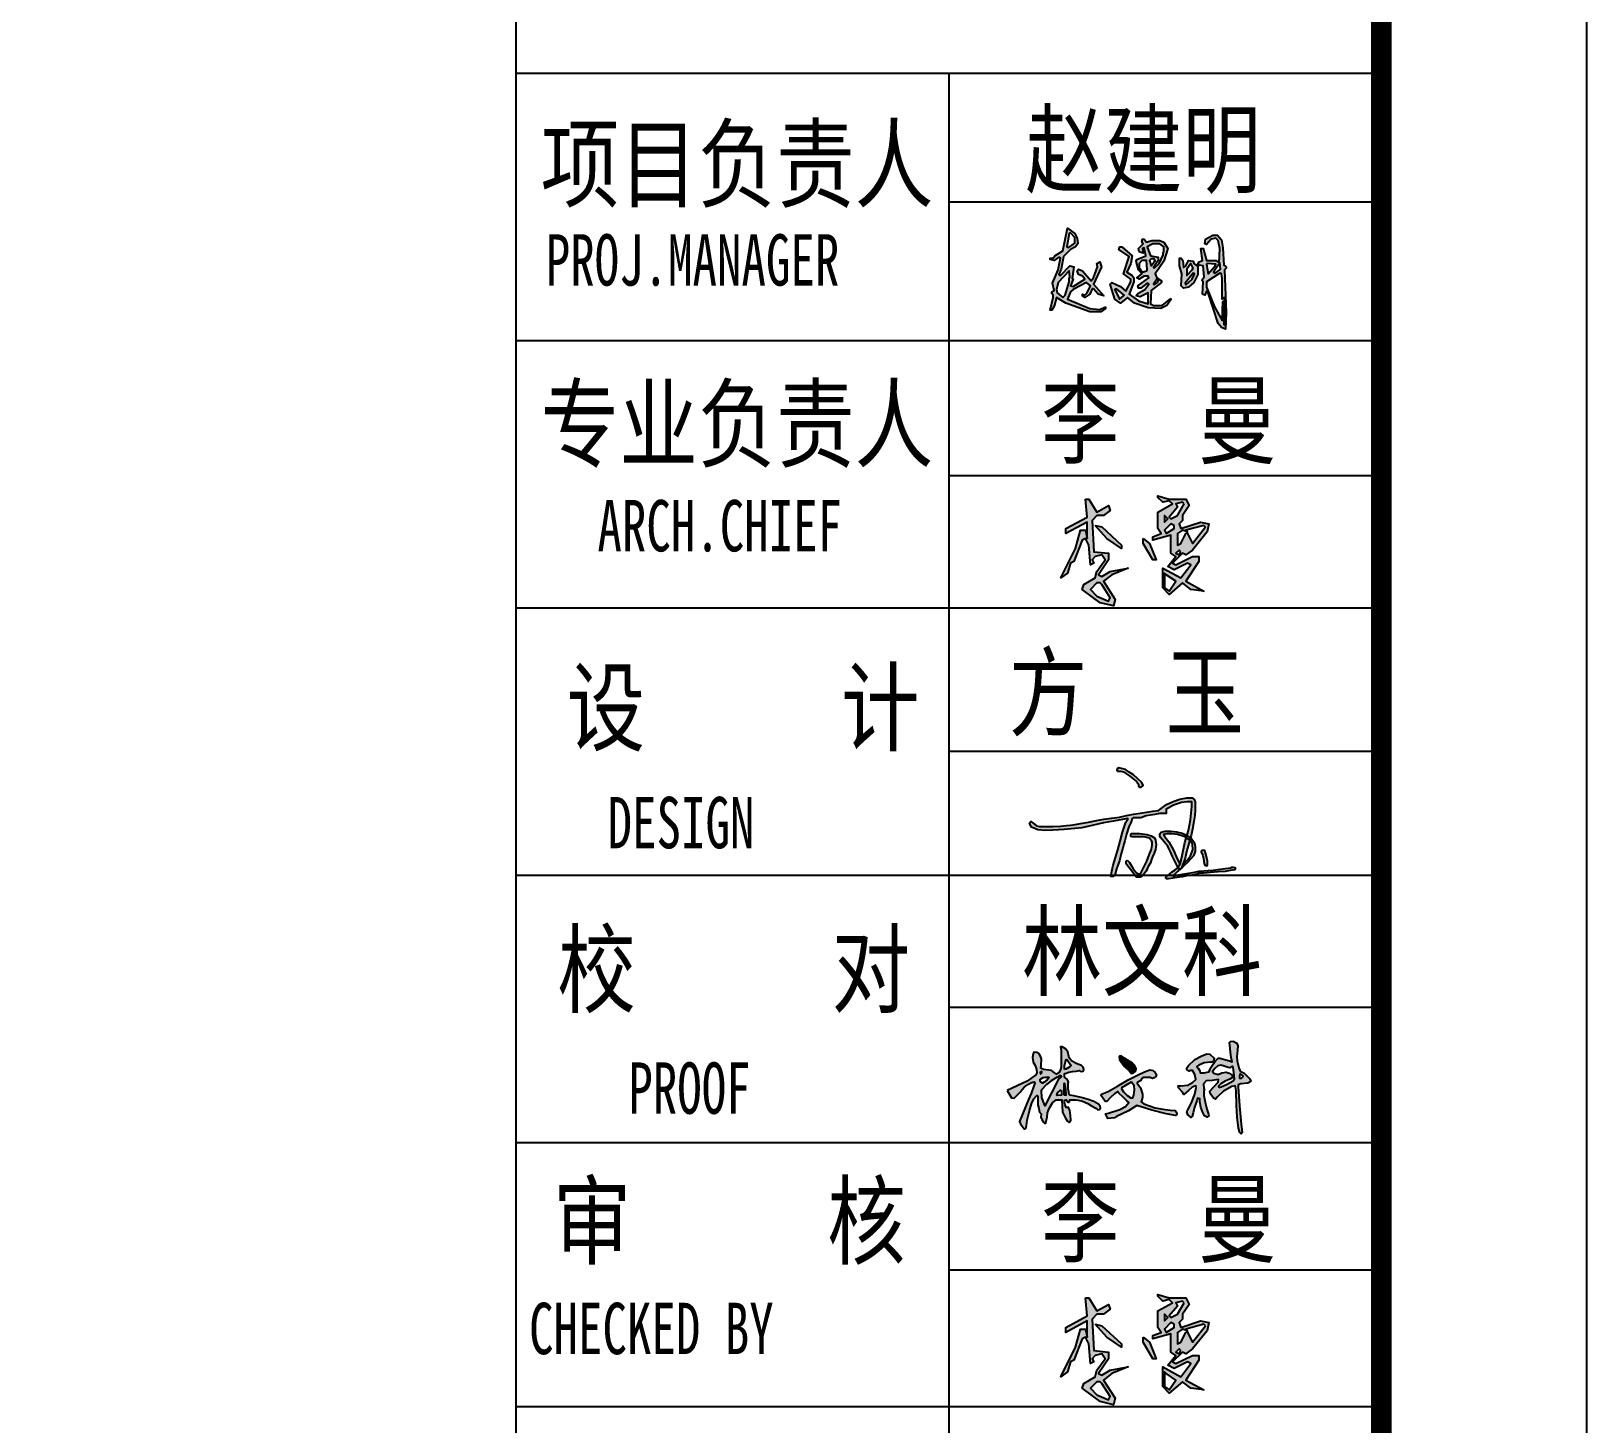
# Model space of a CAD drawing. Extents: x -191212 to 1245715665, y -234495 to 250873.
# Drawn here: x 205369 to 212938, y 169649 to 176422 of the extents above; entities that cross this region are included whole.
import ezdxf
from ezdxf.enums import TextEntityAlignment as Align

# ---------------------------------------------------------------- set-up
doc = ezdxf.new("R2010")
doc.units = 0
doc.header["$LTSCALE"] = 500
doc.linetypes.add('LENGSHUI', pattern=[22, 20, -1, 0, -1])
doc.layers.get('0').update_dxf_attribs({"linetype": 'CONTINUOUS'})
for name, color, linetype in [('00签名', 7, 'LENGSHUI'), ('PUB_TITLE', 4, 'CONTINUOUS'), ('TWT_TITLE', 7, 'CONTINUOUS')]:
    doc.layers.add(name, color=color, linetype=linetype)
doc.styles.add('-黑体', font='simhei.ttf', dxfattribs={"width": 0.8})

# ---------------------------------------------------------------- blocks, each defined once
blk = doc.blocks.new('dawdawdawd')
h = blk.add_hatch(color=256)
h.dxf.hatch_style = 1
h.paths.add_polyline_path([(458429, -165133), (459686, -167317), (460392, -167388), (460896, -166907), (461467, -166363), (462180, -165684), (462819, -164892), (463430, -164135), (464685, -163308), (465339, -162876), (465939, -162734), (466423, -162618), (466510, -162984), (466127, -164128), (465469, -166088), (464660, -167809), (461975, -174258), (462268, -174951), (462796, -175642), (463356, -176377), (463710, -176416), (463933, -176099), (464097, -175443), (464273, -173826), (464894, -171120), (465563, -169043), (466220, -167625), (467005, -166711), (467106, -166594), (467339, -166794), (467346, -167835), (467356, -169359), (467627, -170447), (467883, -171473), (468366, -171971), (468273, -173028), (468578, -173707), (469011, -174445), (469304, -174785), (469680, -174738), (469867, -174176), (470113, -172957), (470254, -171739), (470723, -170450), (471661, -168821), (472786, -167919), (474381, -167907), (474592, -171540), (475459, -173238), (475975, -174047), (476526, -174586), (476871, -174353), (477035, -173860), (477000, -172478), (476777, -170955), (476261, -170088), (475898, -170135), (475663, -170181), (475546, -169994), (475406, -169373), (475241, -168553), (475159, -168260), (475347, -167979), (475570, -167944), (475921, -168119), (476226, -168541), (476590, -168611), (476683, -168447), (476765, -167944), (476976, -167885), (478407, -167862), (479182, -167989), (480436, -168270), (482007, -168926), (483167, -169629), (484422, -170379), (485020, -170859), (485465, -170754), (485746, -170308), (485641, -169793), (485207, -169207), (484480, -168785), (483800, -168375), (482183, -167813), (480049, -167204), (477892, -166711), (476755, -166489), (476591, -166290), (476426, -165629), (476285, -164679), (476273, -163262), (476250, -162828), (476379, -162699), (476238, -162430), (475955, -161875), (475428, -161441), (475193, -161289), (475158, -160387), (475275, -160223), (475685, -160082), (476447, -159801), (477514, -159567), (478581, -159449), (479554, -159344), (479800, -159461), (480257, -159637), (480773, -159403), (480891, -158875), (480668, -158345), (480175, -157795), (478616, -157244), (477292, -156447), (476682, -155686), (476512, -155242), (476176, -153853), (475505, -152943), (474499, -152321), (474020, -152368), (474211, -153374), (474211, -158212), (474065, -159228), (473495, -160007), (472895, -160337), (472535, -160217), (471785, -159557), (471425, -159258), (469085, -159018), (468305, -158568), (468335, -157698), (468455, -155959), (468185, -155119), (467795, -154400), (467045, -153980), (466234, -153890), (465964, -154460), (465844, -155479), (466024, -156889), (466564, -157848), (467015, -159048), (467105, -159947), (466835, -160577), (464254, -162436)])
h.paths.add_polyline_path([(468239, -160306), (468484, -160079), (468560, -159702), (468333, -159570), (468088, -159759), (468144, -160249)], flags=16)
h.paths.add_polyline_path([(468069, -161853), (468484, -161608), (468975, -161344), (469730, -161249), (470542, -161249), (470693, -161400), (470127, -162061), (469202, -162759), (468749, -163061), (468258, -162703), (468031, -162344)], flags=16)
h.paths.add_polyline_path([(468352, -165118), (468503, -167175), (469126, -169062), (469560, -169704), (473413, -162042), (473601, -161589), (474017, -161344), (474281, -161174), (474111, -160834), (473658, -160891), (473073, -161212), (471279, -162287), (469919, -163382), (468446, -164929)], flags=16)
h.paths.add_polyline_path([(474187, -164930), (474357, -165365), (474338, -166557), (473014, -166594), (472976, -166311), (473297, -165649)], flags=16)
h.paths.add_polyline_path([(475038, -166481), (475738, -166500), (475587, -164873), (475417, -163701), (475284, -163134), (475019, -163190)], flags=16)
h.paths.add_polyline_path([(475217, -158960), (475217, -157903), (475428, -157088), (475640, -156393), (475731, -156091), (476003, -156151), (477121, -157843), (476788, -158235), (475610, -158870)], flags=16)
h = blk.add_hatch(color=256)
h.dxf.hatch_style = 1
h.paths.add_polyline_path([(491234, -155267), (491343, -156030), (491913, -156961), (492809, -158135), (494225, -159515), (494819, -160144), (495436, -160023), (496030, -159576), (496187, -158753), (495666, -157663), (495170, -157179), (491900, -155182), (491779, -155025), (491356, -155110)])
h = blk.add_hatch(color=256)
h.dxf.hatch_style = 1
h.paths.add_polyline_path([(518557, -156895), (518045, -156813), (516180, -157058), (514603, -157755), (514009, -158103), (514378, -158655), (514869, -159372), (514951, -160027), (516119, -159966), (517532, -159659), (517860, -159188), (517901, -158676), (518700, -157550), (519499, -156506), (520257, -155728), (520790, -155707), (521855, -155953), (523575, -156424), (524333, -156731), (524231, -156321), (524067, -155462), (523842, -154049), (523760, -152800), (523596, -151121), (523883, -150753), (524641, -150712), (525706, -151285), (526034, -152083), (525972, -153291), (525788, -155298), (525855, -156487), (526305, -158473), (526735, -159456), (527289, -159804), (527842, -160029), (528661, -160909), (529542, -161708), (529870, -162486), (528989, -163018), (526920, -163243), (526182, -163489), (526162, -164042), (526510, -169666), (527034, -175058), (527348, -177518), (526981, -177884), (526667, -177518), (526248, -176209), (525829, -173016), (525620, -169457), (525515, -165217), (525305, -164065), (525148, -163804), (524310, -163961), (521796, -165374), (520068, -167049), (519440, -167730), (518916, -167415), (517921, -166055), (517868, -165322), (519021, -164118), (520225, -162757), (520330, -161972), (518549, -162233), (516768, -162286), (515983, -163228), (516035, -164537), (516245, -165060), (516088, -165374), (516088, -166630), (516454, -168567), (516926, -170661), (517449, -172127), (517502, -172598), (517083, -173016), (516297, -172598), (515669, -171394), (515197, -170033), (514935, -168462), (514935, -167625), (514254, -167363), (514045, -168201), (513364, -170033), (512893, -171708), (512683, -172807), (512317, -173121), (511374, -172336), (511112, -171394), (511426, -170661), (512369, -168986), (513416, -166264), (513783, -164327), (513731, -163751), (512683, -164222), (511583, -165165), (510222, -166316), (509855, -165688), (508650, -164379), (508493, -163804), (509279, -163804), (511374, -163594), (512788, -162809), (513678, -161919), (513469, -160454), (512788, -159302), (512159, -159302), (511793, -159511), (511164, -159145), (510955, -158726), (511583, -157836), (513416, -156109), (515302, -155114), (516926, -154434), (517868, -154486), (519125, -155690), (518913, -156700)])
h.paths.add_polyline_path([(520509, -164268), (521130, -164102), (522726, -163398), (524715, -162300), (525047, -161783), (524881, -159877), (524632, -158407), (524384, -157993), (524094, -158200), (523762, -158531), (523223, -158448), (522001, -158076), (521068, -157765), (520156, -157972), (519286, -158738), (518644, -159587), (519017, -160084), (520260, -160499), (521379, -160022), (522622, -159774), (523534, -160105), (524363, -160685), (524508, -161348), (523658, -161824), (522311, -162466), (521027, -163191), (520405, -163874)], flags=16)
h.paths.add_polyline_path([(526489, -160869), (526567, -161283), (526567, -161567), (527020, -161671), (527563, -161076), (527278, -160649), (526735, -160313), (526580, -160507)], flags=16)
h = blk.add_hatch(color=256)
h.dxf.hatch_style = 1
h.paths.add_polyline_path([(487214, -168508), (485859, -166574), (486101, -166236), (487988, -165462), (490745, -163866), (493890, -162077), (496841, -160530), (498679, -159660), (500227, -159128), (501098, -159321), (501775, -159902), (502162, -160433), (501969, -161062), (501485, -161497), (501001, -161642), (500324, -161400), (499211, -161304), (498389, -161400), (497905, -161642), (497518, -162367), (496744, -162754), (496502, -162996), (497518, -164398), (498050, -166236), (498050, -167251), (497712, -168460), (498437, -169040), (500082, -169620), (501824, -170200), (504001, -170635), (506178, -170926), (507629, -171022), (508065, -171554), (508161, -172231), (507774, -172521), (505017, -171989), (500808, -170926), (496454, -169572), (493938, -171119), (490455, -172811), (489874, -173150), (487891, -173343), (487214, -172038), (488133, -171844), (491422, -170732), (493067, -169814), (494083, -168653), (493454, -168218), (492438, -167154), (491181, -165945), (490745, -165414), (489923, -166090), (488616, -167348), (487746, -168266)])
h.paths.add_polyline_path([(491807, -164500), (492548, -165551), (493541, -166675), (494677, -167320), (495203, -167272), (495538, -166555), (495765, -164990), (495645, -163830), (494976, -162850), (494712, -162755), (491950, -164344)], flags=16)
for points in [[(458429, -165133), (459686, -167317), (460392, -167388), (460896, -166907), (461467, -166363), (462180, -165684), (462819, -164892), (463430, -164135), (464685, -163308), (465339, -162876), (465939, -162734), (466423, -162618), (466510, -162984), (466127, -164128), (465469, -166088), (464660, -167809), (461975, -174258), (462268, -174951), (462796, -175642), (463356, -176377), (463710, -176416), (463933, -176099), (464097, -175443), (464273, -173826), (464894, -171120), (465563, -169043), (466220, -167625), (467005, -166711), (467106, -166594), (467106, -166594), (467106, -166594), (467339, -166794), (467346, -167835), (467356, -169359), (467627, -170447), (467883, -171473), (468366, -171971), (468273, -173028), (468578, -173707), (469011, -174445), (469304, -174785), (469680, -174738), (469867, -174176), (470113, -172957), (470254, -171739), (470723, -170450), (471661, -168821), (472786, -167919), (474381, -167907), (474592, -171540), (475459, -173238), (475975, -174047), (476526, -174586), (476871, -174353), (477035, -173860), (477000, -172478), (476777, -170955), (476261, -170088), (475898, -170135), (475663, -170181), (475546, -169994), (475406, -169373), (475241, -168553), (475159, -168260), (475347, -167979), (475570, -167944), (475921, -168119), (476226, -168541), (476590, -168611), (476683, -168447), (476765, -167944), (476976, -167885), (478407, -167862), (479182, -167989), (480436, -168270), (482007, -168926), (483167, -169629), (484422, -170379), (485020, -170859), (485465, -170754), (485746, -170308), (485641, -169793), (485207, -169207), (484480, -168785), (483800, -168375), (482183, -167813), (480049, -167204), (477892, -166711), (476755, -166489), (476591, -166290), (476426, -165629), (476285, -164679), (476273, -163262), (476250, -162828), (476379, -162699), (476238, -162430), (475955, -161875), (475428, -161441), (475193, -161289), (475158, -160387), (475275, -160223), (475685, -160082), (476447, -159801), (477514, -159567), (478581, -159449), (479554, -159344), (479800, -159461), (480257, -159637), (480773, -159403), (480891, -158875), (480668, -158345), (480175, -157795), (478616, -157244), (477292, -156447), (476682, -155686), (476512, -155242), (476176, -153853), (475505, -152943), (474499, -152321), (474020, -152368), (474211, -153374), (474211, -158212), (474065, -159228), (473495, -160007), (472895, -160337), (472535, -160217), (471785, -159557), (471425, -159258), (469085, -159018), (468305, -158568), (468335, -157698), (468455, -155959), (468185, -155119), (467795, -154400), (467045, -153980), (466234, -153890), (465964, -154460), (465844, -155479), (466024, -156889), (466564, -157848), (467015, -159048), (467105, -159947), (466835, -160577), (464254, -162436), (458429, -165133)], [(491234, -155267), (491343, -156030), (491913, -156961), (492809, -158135), (494225, -159515), (494819, -160144), (495436, -160023), (496030, -159576), (496187, -158753), (495666, -157663), (495170, -157179), (491900, -155182), (491779, -155025), (491356, -155110), (491234, -155267)], [(518557, -156895), (518045, -156813), (516180, -157058), (514603, -157755), (514009, -158103), (514378, -158655), (514869, -159372), (514951, -160027), (516119, -159966), (517532, -159659), (517860, -159188), (517901, -158676), (518700, -157550), (519499, -156506), (520257, -155728), (520790, -155707), (521855, -155953), (523575, -156424), (524333, -156731), (524231, -156321), (524067, -155462), (523842, -154049), (523760, -152800), (523596, -151121), (523883, -150753), (524641, -150712), (525706, -151285), (526034, -152083), (525972, -153291), (525788, -155298), (525855, -156487), (526305, -158473), (526735, -159456), (527289, -159804), (527842, -160029), (528661, -160909), (529542, -161708), (529870, -162486), (528989, -163018), (526920, -163243), (526182, -163489), (526162, -164042), (526510, -169666), (527034, -175058), (527348, -177518), (526981, -177884), (526667, -177518), (526248, -176209), (525829, -173016), (525620, -169457), (525515, -165217), (525305, -164065), (525148, -163804), (524310, -163961), (521796, -165374), (520068, -167049), (519440, -167730), (518916, -167415), (517921, -166055), (517868, -165322), (519021, -164118), (520225, -162757), (520330, -161972), (518549, -162233), (516768, -162286), (515983, -163228), (516035, -164537), (516245, -165060), (516088, -165374), (516088, -166630), (516454, -168567), (516926, -170661), (517449, -172127), (517502, -172598), (517083, -173016), (516297, -172598), (515669, -171394), (515197, -170033), (514935, -168462), (514935, -167625), (514254, -167363), (514045, -168201), (513364, -170033), (512893, -171708), (512683, -172807), (512317, -173121), (511374, -172336), (511112, -171394), (511426, -170661), (512369, -168986), (513416, -166264), (513783, -164327), (513731, -163751), (512683, -164222), (511583, -165165), (510222, -166316), (509855, -165688), (508650, -164379), (508493, -163804), (509279, -163804), (511374, -163594), (512788, -162809), (513678, -161919), (513469, -160454), (512788, -159302), (512159, -159302), (511793, -159511), (511164, -159145), (510955, -158726), (511583, -157836), (513416, -156109), (515302, -155114), (516926, -154434), (517868, -154486), (519125, -155690), (518913, -156700), (518557, -156895)], [(468239, -160306), (468484, -160079), (468560, -159702), (468333, -159570), (468088, -159759), (468144, -160249), (468239, -160306)], [(475217, -158960), (475217, -157903), (475428, -157088), (475640, -156393), (475731, -156091), (476003, -156151), (477121, -157843), (476788, -158235), (475610, -158870), (475217, -158960)], [(487214, -168508), (485859, -166574), (486101, -166236), (487988, -165462), (490745, -163866), (493890, -162077), (496841, -160530), (498679, -159660), (500227, -159128), (501098, -159321), (501775, -159902), (502162, -160433), (501969, -161062), (501485, -161497), (501001, -161642), (500324, -161400), (499211, -161304), (498389, -161400), (497905, -161642), (497518, -162367), (496744, -162754), (496502, -162996), (497518, -164398), (498050, -166236), (498050, -167251), (497712, -168460), (498437, -169040), (500082, -169620), (501824, -170200), (504001, -170635), (506178, -170926), (507629, -171022), (508065, -171554), (508161, -172231), (507774, -172521), (505017, -171989), (500808, -170926), (496454, -169572), (493938, -171119), (490455, -172811), (489874, -173150), (487891, -173343), (487214, -172038), (488133, -171844), (491422, -170732), (493067, -169814), (494083, -168653), (493454, -168218), (492438, -167154), (491181, -165945), (490745, -165414), (489923, -166090), (488616, -167348), (487746, -168266), (487214, -168508)], [(520509, -164268), (521130, -164102), (522726, -163398), (524715, -162300), (525047, -161783), (524881, -159877), (524632, -158407), (524384, -157993), (524094, -158200), (523762, -158531), (523223, -158448), (522001, -158076), (521068, -157765), (520156, -157972), (519286, -158738), (518644, -159587), (519017, -160084), (520260, -160499), (521379, -160022), (522622, -159774), (523534, -160105), (524363, -160685), (524508, -161348), (523658, -161824), (522311, -162466), (521027, -163191), (520405, -163874), (520509, -164268)], [(468069, -161853), (468484, -161608), (468975, -161344), (469730, -161249), (470542, -161249), (470693, -161400), (470127, -162061), (469202, -162759), (468749, -163061), (468258, -162703), (468031, -162344), (468069, -161853)], [(468352, -165118), (468503, -167175), (469126, -169062), (469560, -169704), (473413, -162042), (473601, -161589), (474017, -161344), (474281, -161174), (474111, -160834), (473658, -160891), (473073, -161212), (471279, -162287), (469919, -163382), (468446, -164929), (468352, -165118)], [(475038, -166481), (475738, -166500), (475587, -164873), (475417, -163701), (475284, -163134), (475019, -163190), (475038, -166481)], [(491807, -164500), (492548, -165551), (493541, -166675), (494677, -167320), (495203, -167272), (495538, -166555), (495765, -164990), (495645, -163830), (494976, -162850), (494712, -162755), (491950, -164344), (491807, -164500)], [(526489, -160869), (526567, -161283), (526567, -161567), (527020, -161671), (527563, -161076), (527278, -160649), (526735, -160313), (526580, -160507), (526489, -160869)], [(474187, -164930), (474357, -165365), (474338, -166557), (473014, -166594), (472976, -166311), (473297, -165649), (474187, -164930)]]:
    blk.add_lwpolyline(points)
blk = doc.blocks.new('vdab')
at = {"linetype": 'Continuous'}
h = blk.add_hatch(color=0, dxfattribs=at)
h.dxf.hatch_style = 1
h.paths.add_polyline_path([(578872, -447871), (578856, -447855), (578824, -447855), (578760, -447919), (578824, -447983), (578936, -448031), (578952, -447999)], flags=16)
h.paths.add_polyline_path([(579496, -447775), (579480, -447759), (579480, -447903), (579528, -447935), (579592, -447839)], flags=16)
h.paths.add_polyline_path([(579640, -447551), (579624, -447535), (579592, -447567), (579624, -447583)], flags=16)
h.paths.add_polyline_path([(579272, -447423), (579336, -447471), (579400, -447631), (579368, -447631), (579272, -447471)])
h.paths.add_polyline_path([(579688, -447375), (579704, -447359), (579656, -447343), (579608, -447375), (579608, -447487), (579640, -447471)], flags=16)
h.paths.add_polyline_path([(579880, -447311), (579864, -447295), (579688, -447343), (579752, -447471)], flags=16)
h.paths.add_polyline_path([(579576, -447295), (579544, -447279), (579480, -447343), (579496, -447375), (579576, -447327)], flags=16)
h.paths.add_polyline_path([(578808, -447295), (578872, -447311), (579064, -447487), (579064, -447519), (578920, -447423)], flags=17)
h.paths.add_polyline_path([(579496, -447215), (579480, -447199), (579480, -447263), (579512, -447231)], flags=16)
h.paths.add_polyline_path([(579672, -447087), (579656, -447071), (579592, -447087), (579608, -447119), (579528, -447215), (579544, -447231), (579608, -447199)], flags=16)
h.paths.add_polyline_path([(578712, -447039), (578744, -447039), (578824, -447167), (578936, -447103), (578952, -447151), (578888, -447199), (578824, -447199), (578776, -447247), (578792, -447551), (578936, -447567), (578936, -447631), (578840, -447775), (578872, -447791), (578952, -447743), (579128, -447711), (578968, -447775), (578888, -447839), (579000, -448015), (578984, -448079), (578856, -448047), (578680, -447919), (578696, -447871), (578808, -447807), (578824, -447743), (578904, -447631), (578872, -447583), (578808, -447599), (578776, -447631), (578792, -447663), (578760, -447679), (578744, -447487), (578712, -447423), (578680, -447439), (578600, -447647), (578568, -447663), (578536, -447759), (578472, -447807), (578616, -447519), (578664, -447343), (578712, -447343), (578728, -447423), (578728, -447263), (578520, -447375), (578520, -447327), (578728, -447215)])
h.paths.add_polyline_path([(579416, -447023), (579416, -447007), (579528, -447039), (579688, -447039), (579720, -447103), (579656, -447199), (579656, -447247), (579624, -447279), (579640, -447327), (579832, -447263), (579912, -447279), (579896, -447359), (579752, -447535), (579688, -447583), (579656, -447567), (579560, -447663), (579592, -447679), (579752, -447599), (579816, -447599), (579816, -447647), (579688, -447839), (579864, -447935), (579736, -447919), (579656, -447855), (579528, -447967), (579464, -447903), (579464, -447711), (579640, -447807), (579736, -447679), (579704, -447663), (579576, -447727), (579512, -447695), (579592, -447599), (579544, -447567), (579544, -447391), (579368, -447439), (579368, -447407), (579448, -447375), (579416, -447327), (579416, -447167), (579560, -447087), (579528, -447055), (579464, -447071)])
h = blk.add_hatch(color=256)
h.paths.add_polyline_path([(579262, -449797), (579218, -449756), (579180, -449721), (579138, -449694), (579102, -449670), (579038, -449655), (579021, -449664), (579017, -449680), (579023, -449687), (579054, -449686), (579081, -449693), (579106, -449709), (579144, -449733), (579175, -449759), (579209, -449787), (579228, -449811), (579228, -449828), (579237, -449842), (579255, -449842), (579272, -449825)])
h.paths.add_polyline_path([(579386, -450108), (579437, -450097), (579466, -450097), (579480, -450097), (579497, -450097), (579497, -450072), (579497, -450057), (579516, -450046), (579570, -450015), (579646, -449991), (579702, -449983), (579746, -449983), (579746, -450029), (579733, -450158), (579716, -450262), (579700, -450313), (579732, -450336), (579739, -450311), (579752, -450249), (579768, -450175), (579775, -450117), (579781, -450066), (579781, -450015), (579781, -449985), (579770, -449962), (579749, -449945), (579697, -449945), (579630, -449958), (579567, -449980), (579501, -450009), (579422, -450068), (579367, -450076), (579267, -450091), (579179, -450104), (579110, -450118), (579042, -450132), (578966, -450142), (578891, -450152), (578821, -450166), (578740, -450181), (578664, -450195), (578613, -450205), (578568, -450210), (578527, -450215), (578470, -450221), (578393, -450225), (578341, -450225), (578295, -450225), (578265, -450225), (578236, -450217), (578199, -450187), (578182, -450176), (578168, -450191), (578177, -450214), (578187, -450230), (578248, -450256), (578318, -450264), (578394, -450260), (578504, -450254), (578677, -450236), (578777, -450214), (578886, -450189), (578984, -450173), (579107, -450148), (579123, -450146), (579123, -450152), (579104, -450181), (579073, -450278), (579049, -450367), (579027, -450450), (579003, -450526), (578981, -450599), (578967, -450658), (578960, -450709), (578984, -450709), (578999, -450697), (579014, -450635), (579042, -450558), (579061, -450486), (579075, -450435), (579086, -450397), (579095, -450362), (579111, -450297), (579135, -450227), (579158, -450178), (579167, -450147), (579177, -450139), (579204, -450139), (579250, -450139), (579304, -450120)])
for points in [[(579393, -450447), (579399, -450400), (579393, -450357), (579385, -450335), (579350, -450315), (579308, -450302), (579239, -450293), (579180, -450293), (579161, -450293), (579155, -450305), (579155, -450321), (579166, -450326), (579201, -450326), (579251, -450326), (579283, -450326), (579309, -450332), (579334, -450338), (579346, -450350), (579356, -450360), (579362, -450376), (579362, -450404), (579353, -450445), (579331, -450501), (579308, -450562), (579274, -450631), (579248, -450685), (579223, -450685), (579208, -450675), (579177, -450636), (579160, -450608), (579139, -450574), (579117, -450550), (579109, -450561), (579109, -450573), (579109, -450588), (579124, -450611), (579149, -450643), (579182, -450685), (579196, -450704), (579210, -450716), (579243, -450716), (579270, -450701), (579302, -450659), (579322, -450613), (579344, -450577), (579356, -450545), (579365, -450519), (579380, -450482)], [(579522, -450373), (579485, -450325), (579471, -450303), (579485, -450297), (579508, -450294), (579557, -450296), (579609, -450303), (579681, -450323), (579694, -450332), (579700, -450313), (579689, -450304), (579652, -450288), (579598, -450275), (579544, -450268), (579489, -450268), (579450, -450280), (579435, -450295), (579435, -450317), (579447, -450334), (579473, -450371), (579494, -450391), (579510, -450410), (579521, -450432), (579541, -450470), (579559, -450515), (579587, -450574), (579610, -450621), (579611, -450622), (579632, -450595), (579625, -450576), (579595, -450517), (579568, -450453)], [(579781, -450466), (579781, -450426), (579773, -450383), (579746, -450347), (579732, -450336), (579726, -450355), (579729, -450357), (579753, -450396), (579757, -450451), (579735, -450508), (579705, -450547), (579661, -450595), (579648, -450626), (579655, -450620), (579671, -450603), (579706, -450575), (579737, -450540), (579763, -450510)]]:
    blk.add_hatch(color=256).paths.add_polyline_path(points)
h = blk.add_hatch(color=256)
h.paths.add_polyline_path([(579732, -450336), (579700, -450313), (579679, -450378), (579653, -450506), (579635, -450590), (579611, -450622), (579623, -450639), (579633, -450639), (579648, -450626), (579661, -450595), (579682, -450532), (579697, -450457), (579717, -450388)])
h.paths.add_polyline_path([(579582, -450689), (579611, -450659), (579633, -450639), (579623, -450639), (579611, -450622), (579602, -450634), (579580, -450649), (579557, -450665), (579534, -450685), (579512, -450700), (579499, -450709), (579495, -450717), (579495, -450726), (579501, -450734), (579520, -450734), (579562, -450727), (579604, -450720), (579653, -450712), (579698, -450705), (579732, -450699), (579768, -450695), (579797, -450686), (579822, -450679), (579845, -450678), (579864, -450678), (579928, -450672), (580004, -450666), (580070, -450661), (580121, -450653), (580165, -450645), (580172, -450637), (580167, -450622), (580150, -450618), (580133, -450618), (580130, -450627), (580070, -450634), (579956, -450648), (579905, -450653), (579820, -450659), (579756, -450671), (579696, -450682), (579656, -450689), (579585, -450702), (579564, -450706), (579561, -450702)])
h.paths.add_polyline_path([(579890, -450517), (579876, -450471), (579872, -450458), (579859, -450458), (579843, -450458), (579839, -450463), (579839, -450471), (579855, -450507), (579860, -450535), (579867, -450583), (579874, -450601), (579893, -450606), (579899, -450596), (579899, -450562)])
h = blk.add_hatch(color=0, dxfattribs=at)
h.dxf.hatch_style = 1
h.paths.add_polyline_path([(578872, -455640), (578856, -455624), (578824, -455624), (578760, -455688), (578824, -455752), (578936, -455800), (578952, -455768)], flags=16)
h.paths.add_polyline_path([(579496, -455544), (579480, -455528), (579480, -455672), (579528, -455704), (579592, -455608)], flags=16)
h.paths.add_polyline_path([(579640, -455320), (579624, -455304), (579592, -455336), (579624, -455352)], flags=16)
h.paths.add_polyline_path([(579272, -455192), (579336, -455240), (579400, -455400), (579368, -455400), (579272, -455240)])
h.paths.add_polyline_path([(579688, -455144), (579704, -455128), (579656, -455112), (579608, -455144), (579608, -455256), (579640, -455240)], flags=16)
h.paths.add_polyline_path([(579880, -455080), (579864, -455064), (579688, -455112), (579752, -455240)], flags=16)
h.paths.add_polyline_path([(579576, -455064), (579544, -455048), (579480, -455112), (579496, -455144), (579576, -455096)], flags=16)
h.paths.add_polyline_path([(578808, -455064), (578872, -455080), (579064, -455256), (579064, -455288), (578920, -455192)], flags=17)
h.paths.add_polyline_path([(579496, -454984), (579480, -454968), (579480, -455032), (579512, -455000)], flags=16)
h.paths.add_polyline_path([(579672, -454856), (579656, -454840), (579592, -454856), (579608, -454888), (579528, -454984), (579544, -455000), (579608, -454968)], flags=16)
h.paths.add_polyline_path([(578712, -454808), (578744, -454808), (578824, -454936), (578936, -454872), (578952, -454920), (578888, -454968), (578824, -454968), (578776, -455016), (578792, -455320), (578936, -455336), (578936, -455400), (578840, -455544), (578872, -455560), (578952, -455512), (579128, -455480), (578968, -455544), (578888, -455608), (579000, -455784), (578984, -455848), (578856, -455816), (578680, -455688), (578696, -455640), (578808, -455576), (578824, -455512), (578904, -455400), (578872, -455352), (578808, -455368), (578776, -455400), (578792, -455432), (578760, -455448), (578744, -455256), (578712, -455192), (578680, -455208), (578600, -455416), (578568, -455432), (578536, -455528), (578472, -455576), (578616, -455288), (578664, -455112), (578712, -455112), (578728, -455192), (578728, -455032), (578520, -455144), (578520, -455096), (578728, -454984)])
h.paths.add_polyline_path([(579416, -454792), (579416, -454776), (579528, -454808), (579688, -454808), (579720, -454872), (579656, -454968), (579656, -455016), (579624, -455048), (579640, -455096), (579832, -455032), (579912, -455048), (579896, -455128), (579752, -455304), (579688, -455352), (579656, -455336), (579560, -455432), (579592, -455448), (579752, -455368), (579816, -455368), (579816, -455416), (579688, -455608), (579864, -455704), (579736, -455688), (579656, -455624), (579528, -455736), (579464, -455672), (579464, -455480), (579640, -455576), (579736, -455448), (579704, -455432), (579576, -455496), (579512, -455464), (579592, -455368), (579544, -455336), (579544, -455160), (579368, -455208), (579368, -455176), (579448, -455144), (579416, -455096), (579416, -454936), (579560, -454856), (579528, -454824), (579464, -454840)])
at = {"layer": '00签名', "linetype": 'Continuous'}
h = blk.add_hatch(color=256, dxfattribs=at)
h.paths.add_polyline_path([(578568, -444611), (578614, -444587), (578637, -444557), (578630, -444503), (578607, -444457), (578537, -444403), (578491, -444626), (578415, -444672), (578399, -444695), (578369, -444695), (578369, -444710), (578407, -444718), (578453, -444687), (578468, -444695), (578445, -444810), (578392, -444941), (578407, -445010), (578384, -445025), (578384, -445041), (578399, -445056), (578399, -445079), (578369, -445202), (578384, -445202), (578407, -445163), (578430, -445079), (578522, -445133), (578753, -445217), (578860, -445217), (578906, -445187), (578906, -445171), (578852, -445194), (578753, -445187), (578537, -445094), (578568, -445025), (578591, -445002), (578722, -444933), (578760, -444964), (578729, -445033), (578706, -445056), (578683, -445048), (578683, -445064), (578706, -445079), (578753, -445048), (578776, -444995), (578791, -444995), (578837, -445048), (578891, -445064), (578791, -444948), (578868, -444779), (578852, -444733), (578822, -444749), (578829, -444779), (578791, -444887), (578768, -444918), (578683, -444818), (578645, -444803), (578630, -444818), (578645, -444856), (578683, -444872), (578706, -444902), (578591, -444971), (578568, -444964), (578591, -444902), (578584, -444895), (578599, -444779), (578561, -444772), (578468, -444864), (578453, -444856), (578476, -444803), (578499, -444680)])
h.paths.add_polyline_path([(578530, -444587), (578553, -444457), (578568, -444449), (578607, -444495), (578607, -444549), (578599, -444557), (578545, -444595)], flags=16)
h.paths.add_polyline_path([(578553, -444818), (578561, -444879), (578553, -444887), (578553, -444925), (578514, -445056), (578491, -445079), (578438, -445033), (578430, -445002), (578445, -444933)], flags=16)
h = blk.add_hatch(color=256, dxfattribs=at)
h.paths.add_polyline_path([(579474, -444541), (579436, -444526), (579359, -444526), (579305, -444541), (579282, -444511), (579267, -444511), (579259, -444534), (579275, -444557), (579229, -444603), (579236, -444634), (579275, -444649), (579267, -444603), (579282, -444595), (579298, -444672), (579213, -444710), (579206, -444726), (579229, -444810), (579259, -444849), (579213, -444887), (579236, -444902), (579282, -444872), (579321, -444872), (579329, -444887), (579221, -444964), (579229, -444987), (579252, -444987), (579313, -444941), (579329, -444948), (579290, -445002), (579221, -445041), (579206, -445064), (579244, -445071), (579321, -445033), (579321, -445140), (579229, -445110), (579137, -445048), (579183, -444925), (579183, -444887), (579167, -444864), (579113, -444833), (579152, -444749), (579167, -444672), (579067, -444587), (579044, -444587), (579037, -444611), (579137, -444680), (579083, -444849), (579152, -444902), (579152, -444925), (579106, -445018), (579052, -444971), (578968, -444933), (578952, -444948), (578998, -445094), (579052, -445133), (579121, -445079), (579190, -445133), (579321, -445179), (579444, -445187), (579505, -445156), (579544, -445102), (579544, -445087), (579459, -445156), (579375, -445156), (579344, -445140), (579352, -445010), (579451, -444933), (579451, -444918), (579405, -444887), (579390, -444849), (579474, -444726), (579513, -444603)])
h.paths.add_polyline_path([(579313, -444587), (579367, -444557), (579436, -444557), (579474, -444587), (579474, -444634), (579467, -444641), (579467, -444664), (579428, -444749), (579382, -444795), (579375, -444787), (579421, -444718), (579421, -444687), (579344, -444672)], flags=16)
h.paths.add_polyline_path([(579305, -444718), (579313, -444810), (579305, -444818), (579267, -444833), (579236, -444787), (579236, -444749), (579259, -444718)], flags=16)
h.paths.add_polyline_path([(579352, -444703), (579382, -444703), (579390, -444726), (579382, -444733), (579352, -444772), (579336, -444718)], flags=16)
h.paths.add_polyline_path([(579405, -444902), (579421, -444918), (579413, -444933), (579382, -444956), (579375, -444948)], flags=16)
h.paths.add_polyline_path([(579014, -444995), (579090, -445056), (579083, -445064), (579044, -445094), (578998, -445002)], flags=16)
h.paths.add_polyline_path([(579858, -444603), (579835, -444603), (579851, -444718), (579820, -444733), (579797, -444772), (579766, -444749), (579759, -444726), (579713, -444718), (579689, -444772), (579666, -444787), (579659, -444718), (579643, -444695), (579628, -444695), (579628, -444772), (579651, -444849), (579643, -444964), (579666, -444987), (579713, -444979), (579766, -444933), (579805, -444856), (579805, -444779), (579820, -444764), (579858, -444772), (579866, -444879), (579843, -444910), (579858, -444925), (579851, -445048), (579874, -445056), (579889, -445018), (579905, -445033), (580004, -445332), (580035, -445371), (580073, -445386), (580081, -445225), (580066, -444810), (580081, -444795), (580081, -444779), (580058, -444764), (580050, -444595), (580035, -444518), (579997, -444472), (579951, -444472), (579881, -444511), (579874, -444557), (579889, -444564), (579935, -444511), (579981, -444503), (580004, -444526), (580020, -444603), (580012, -444741), (579981, -444718), (579889, -444718)])
h.paths.add_polyline_path([(579897, -444749), (579981, -444756), (579974, -444772), (579905, -444849), (579889, -444756)], flags=16)
h.paths.add_polyline_path([(579759, -444795), (579751, -444810), (579697, -444864), (579697, -444803), (579736, -444749)], flags=16)
h.paths.add_polyline_path([(580020, -444741), (580027, -444803), (580020, -444810), (579974, -444841), (579958, -444833)], flags=16)
h.paths.add_polyline_path([(579774, -444849), (579766, -444864), (579751, -444902), (579689, -444956), (579682, -444941), (579759, -444841)], flags=16)
h.paths.add_polyline_path([(580020, -444841), (580035, -444849), (580043, -444895), (580043, -445094), (580058, -445079), (580066, -445087), (580066, -445340), (580058, -445348), (580050, -445117), (580043, -445302), (579966, -445171), (579889, -444979), (579889, -444925)], flags=16)
blk.add_lwpolyline([(573172, -388465), (581591, -388465), (581591, -468465), (573172, -468465)], close=True)
at = {"color": 0, "linetype": 'Continuous'}
for points in [[(579416, -447023), (579416, -447007), (579528, -447039), (579688, -447039), (579720, -447103), (579656, -447199), (579656, -447247), (579624, -447279), (579640, -447327), (579832, -447263), (579912, -447279), (579896, -447359), (579752, -447535), (579688, -447583), (579656, -447567), (579560, -447663), (579592, -447679), (579752, -447599), (579816, -447599), (579816, -447647), (579688, -447839), (579864, -447935), (579736, -447919), (579656, -447855), (579528, -447967), (579464, -447903), (579464, -447711), (579640, -447807), (579736, -447679), (579704, -447663), (579576, -447727), (579512, -447695), (579592, -447599), (579544, -447567), (579544, -447391), (579368, -447439), (579368, -447407), (579448, -447375), (579416, -447327), (579416, -447167), (579560, -447087), (579528, -447055), (579464, -447071), (579416, -447023)], [(578712, -447039), (578744, -447039), (578824, -447167), (578936, -447103), (578952, -447151), (578888, -447199), (578824, -447199), (578776, -447247), (578792, -447551), (578936, -447567), (578936, -447631), (578840, -447775), (578872, -447791), (578952, -447743), (579128, -447711), (578968, -447775), (578888, -447839), (579000, -448015), (578984, -448079), (578856, -448047), (578680, -447919), (578696, -447871), (578808, -447807), (578824, -447743), (578904, -447631), (578872, -447583), (578808, -447599), (578776, -447631), (578792, -447663), (578760, -447679), (578744, -447487), (578712, -447423), (578680, -447439), (578600, -447647), (578568, -447663), (578536, -447759), (578472, -447807), (578616, -447519), (578664, -447343), (578712, -447343), (578728, -447423), (578728, -447263), (578520, -447375), (578520, -447327), (578728, -447215), (578712, -447039)], [(579672, -447087), (579656, -447071), (579592, -447087), (579608, -447119), (579528, -447215), (579544, -447231), (579608, -447199), (579672, -447087)], [(578808, -447295), (578872, -447311), (579064, -447487), (579064, -447519), (578920, -447423), (578808, -447295)], [(579496, -447215), (579480, -447199), (579480, -447263), (579512, -447231), (579496, -447215)], [(579576, -447295), (579544, -447279), (579480, -447343), (579496, -447375), (579576, -447327), (579576, -447295)], [(579880, -447311), (579864, -447295), (579688, -447343), (579752, -447471), (579880, -447311)], [(579272, -447423), (579336, -447471), (579400, -447631), (579368, -447631), (579272, -447471), (579272, -447423)], [(579688, -447375), (579704, -447359), (579656, -447343), (579608, -447375), (579608, -447487), (579640, -447471), (579688, -447375)], [(579640, -447551), (579624, -447535), (579592, -447567), (579624, -447583), (579640, -447551)], [(579496, -447775), (579480, -447759), (579480, -447903), (579528, -447935), (579592, -447839), (579496, -447775)], [(578872, -447871), (578856, -447855), (578824, -447855), (578760, -447919), (578824, -447983), (578936, -448031), (578952, -447999), (578872, -447871)], [(578712, -454808), (578744, -454808), (578824, -454936), (578936, -454872), (578952, -454920), (578888, -454968), (578824, -454968), (578776, -455016), (578792, -455320), (578936, -455336), (578936, -455400), (578840, -455544), (578872, -455560), (578952, -455512), (579128, -455480), (578968, -455544), (578888, -455608), (579000, -455784), (578984, -455848), (578856, -455816), (578680, -455688), (578696, -455640), (578808, -455576), (578824, -455512), (578904, -455400), (578872, -455352), (578808, -455368), (578776, -455400), (578792, -455432), (578760, -455448), (578744, -455256), (578712, -455192), (578680, -455208), (578600, -455416), (578568, -455432), (578536, -455528), (578472, -455576), (578616, -455288), (578664, -455112), (578712, -455112), (578728, -455192), (578728, -455032), (578520, -455144), (578520, -455096), (578728, -454984), (578712, -454808)], [(579416, -454792), (579416, -454776), (579528, -454808), (579688, -454808), (579720, -454872), (579656, -454968), (579656, -455016), (579624, -455048), (579640, -455096), (579832, -455032), (579912, -455048), (579896, -455128), (579752, -455304), (579688, -455352), (579656, -455336), (579560, -455432), (579592, -455448), (579752, -455368), (579816, -455368), (579816, -455416), (579688, -455608), (579864, -455704), (579736, -455688), (579656, -455624), (579528, -455736), (579464, -455672), (579464, -455480), (579640, -455576), (579736, -455448), (579704, -455432), (579576, -455496), (579512, -455464), (579592, -455368), (579544, -455336), (579544, -455160), (579368, -455208), (579368, -455176), (579448, -455144), (579416, -455096), (579416, -454936), (579560, -454856), (579528, -454824), (579464, -454840), (579416, -454792)], [(579672, -454856), (579656, -454840), (579592, -454856), (579608, -454888), (579528, -454984), (579544, -455000), (579608, -454968), (579672, -454856)], [(579496, -454984), (579480, -454968), (579480, -455032), (579512, -455000), (579496, -454984)], [(579576, -455064), (579544, -455048), (579480, -455112), (579496, -455144), (579576, -455096), (579576, -455064)], [(578808, -455064), (578872, -455080), (579064, -455256), (579064, -455288), (578920, -455192), (578808, -455064)], [(579272, -455192), (579336, -455240), (579400, -455400), (579368, -455400), (579272, -455240), (579272, -455192)], [(579688, -455144), (579704, -455128), (579656, -455112), (579608, -455144), (579608, -455256), (579640, -455240), (579688, -455144)], [(579880, -455080), (579864, -455064), (579688, -455112), (579752, -455240), (579880, -455080)], [(579640, -455320), (579624, -455304), (579592, -455336), (579624, -455352), (579640, -455320)], [(578872, -455640), (578856, -455624), (578824, -455624), (578760, -455688), (578824, -455752), (578936, -455800), (578952, -455768), (578872, -455640)], [(579496, -455544), (579480, -455528), (579480, -455672), (579528, -455704), (579592, -455608), (579496, -455544)]]:
    blk.add_lwpolyline(points, dxfattribs=at)
for points in [[(579023, -449687), (579054, -449686), (579081, -449693), (579106, -449709), (579144, -449733), (579175, -449759), (579209, -449787), (579228, -449811), (579228, -449828), (579237, -449842), (579255, -449842), (579272, -449825), (579262, -449797), (579218, -449756), (579180, -449721), (579138, -449694), (579102, -449670), (579038, -449655), (579021, -449664), (579017, -449680), (579023, -449687)], [(578199, -450187), (578236, -450217), (578265, -450225), (578295, -450225), (578341, -450225), (578393, -450225), (578470, -450221), (578527, -450215), (578568, -450210), (578613, -450205), (578664, -450195), (578740, -450181), (578821, -450166), (578891, -450152), (578966, -450142), (579042, -450132), (579110, -450118), (579179, -450104), (579267, -450091), (579367, -450076), (579422, -450068), (579501, -450009), (579567, -449980), (579630, -449958), (579697, -449945), (579749, -449945), (579770, -449962), (579781, -449985), (579781, -450015), (579781, -450066), (579775, -450117), (579768, -450175), (579752, -450249), (579739, -450311), (579717, -450388), (579697, -450457), (579682, -450532), (579661, -450595), (579647, -450629), (579635, -450639), (579623, -450639), (579610, -450621), (579587, -450574), (579559, -450515), (579541, -450470), (579521, -450432), (579510, -450410), (579494, -450391), (579473, -450371), (579447, -450334), (579435, -450317), (579435, -450295), (579450, -450280), (579489, -450268), (579544, -450268), (579598, -450275), (579652, -450288), (579689, -450304), (579746, -450347), (579773, -450383), (579781, -450426), (579781, -450466), (579763, -450510), (579737, -450540), (579706, -450575), (579671, -450603), (579655, -450620), (579611, -450659), (579582, -450689), (579561, -450702), (579564, -450706), (579585, -450702), (579656, -450689), (579696, -450682), (579756, -450671), (579820, -450659), (579905, -450653), (579956, -450648), (580070, -450634), (580130, -450627), (580133, -450618), (580150, -450618), (580167, -450622), (580172, -450637), (580165, -450645), (580121, -450653), (580070, -450661), (580004, -450666), (579928, -450672), (579864, -450678), (579845, -450678), (579822, -450679), (579797, -450686), (579768, -450695), (579732, -450699), (579698, -450705), (579653, -450712), (579604, -450720), (579562, -450727), (579520, -450734), (579501, -450734), (579495, -450726), (579495, -450717), (579499, -450709), (579512, -450700), (579534, -450685), (579557, -450665), (579580, -450649), (579602, -450634), (579635, -450590), (579653, -450506), (579679, -450378), (579716, -450262), (579733, -450158), (579746, -450029), (579746, -449983), (579702, -449983), (579646, -449991), (579570, -450015), (579516, -450046), (579497, -450057), (579497, -450072), (579497, -450097), (579480, -450097), (579466, -450097), (579437, -450097), (579386, -450108), (579304, -450120), (579250, -450139), (579204, -450139), (579177, -450139), (579167, -450147), (579158, -450178), (579135, -450227), (579111, -450297), (579095, -450362), (579086, -450397), (579075, -450435), (579061, -450486), (579042, -450558), (579014, -450635), (578999, -450697), (578984, -450709), (578960, -450709), (578967, -450658), (578981, -450599), (579003, -450526), (579027, -450450), (579049, -450367), (579073, -450278), (579104, -450181), (579123, -450152), (579123, -450152)], [(579123, -450152), (579123, -450146), (579107, -450148), (578984, -450173), (578886, -450189), (578777, -450214), (578677, -450236), (578504, -450254), (578394, -450260), (578318, -450264), (578248, -450256), (578187, -450230), (578177, -450214), (578168, -450191), (578182, -450176), (578199, -450187)], [(579117, -450550), (579139, -450574), (579160, -450608), (579177, -450636), (579208, -450675), (579223, -450685), (579248, -450685), (579274, -450631), (579308, -450562), (579331, -450501), (579353, -450445), (579362, -450404), (579362, -450376), (579356, -450360), (579346, -450350), (579334, -450338), (579309, -450332), (579283, -450326), (579251, -450326), (579201, -450326), (579166, -450326), (579155, -450321), (579155, -450305), (579161, -450293), (579180, -450293), (579239, -450293), (579308, -450302), (579350, -450315), (579385, -450335), (579393, -450357), (579399, -450400), (579393, -450447), (579380, -450482), (579365, -450519), (579356, -450545), (579344, -450577), (579322, -450613), (579302, -450659), (579270, -450701), (579243, -450716), (579210, -450716), (579196, -450704), (579182, -450685)], [(579661, -450595), (579705, -450547), (579735, -450508), (579757, -450451), (579753, -450396), (579729, -450357), (579681, -450323), (579609, -450303), (579557, -450296), (579508, -450294), (579485, -450297), (579471, -450303), (579485, -450325), (579522, -450373), (579568, -450453), (579595, -450517), (579625, -450576), (579632, -450595)], [(579839, -450471), (579855, -450507), (579860, -450535), (579867, -450583), (579874, -450601), (579893, -450606), (579899, -450596), (579899, -450562), (579890, -450517), (579876, -450471), (579872, -450458), (579859, -450458), (579843, -450458), (579839, -450463), (579839, -450471)], [(579182, -450685), (579149, -450643), (579124, -450611), (579109, -450588), (579109, -450573), (579109, -450561), (579117, -450550)]]:
    blk.add_lwpolyline(points)
at = {"layer": '00签名', "linetype": 'Continuous'}
for points in [[(578906, -445171), (578906, -445187), (578860, -445217), (578753, -445217), (578522, -445133), (578430, -445079), (578407, -445163), (578384, -445202), (578369, -445202), (578399, -445079), (578399, -445056), (578384, -445041), (578384, -445025), (578407, -445010), (578392, -444941), (578445, -444810), (578468, -444695), (578453, -444687), (578407, -444718), (578369, -444710), (578369, -444695), (578399, -444695), (578415, -444672), (578491, -444626), (578537, -444403), (578607, -444457), (578630, -444503), (578637, -444557), (578614, -444587), (578568, -444611), (578499, -444680), (578476, -444803), (578453, -444856), (578468, -444864), (578561, -444772), (578599, -444779), (578584, -444895), (578591, -444902), (578568, -444964), (578591, -444971), (578706, -444902), (578683, -444872), (578645, -444856), (578630, -444818), (578645, -444803), (578683, -444818), (578768, -444918), (578791, -444887), (578829, -444779), (578822, -444749), (578852, -444733), (578868, -444779), (578791, -444948), (578891, -445064), (578837, -445048), (578791, -444995), (578776, -444995), (578753, -445048), (578706, -445079), (578683, -445064), (578683, -445048), (578706, -445056), (578729, -445033), (578760, -444964), (578722, -444933), (578591, -445002), (578568, -445025), (578537, -445094), (578753, -445187), (578852, -445194), (578906, -445171)], [(578599, -444557), (578607, -444549), (578607, -444495), (578568, -444449), (578553, -444457), (578530, -444587), (578545, -444595), (578599, -444557)], [(579544, -445087), (579544, -445102), (579505, -445156), (579444, -445187), (579321, -445179), (579190, -445133), (579121, -445079), (579052, -445133), (578998, -445094), (578952, -444948), (578968, -444933), (579052, -444971), (579106, -445018), (579152, -444925), (579152, -444902), (579083, -444849), (579137, -444680), (579037, -444611), (579044, -444587), (579067, -444587), (579167, -444672), (579152, -444749), (579113, -444833), (579167, -444864), (579183, -444887), (579183, -444925), (579137, -445048), (579229, -445110), (579321, -445140), (579321, -445033), (579244, -445071), (579206, -445064), (579221, -445041), (579290, -445002), (579329, -444948), (579313, -444941), (579252, -444987), (579229, -444987), (579221, -444964), (579329, -444887), (579321, -444872), (579282, -444872), (579236, -444902), (579213, -444887), (579259, -444849), (579229, -444810), (579206, -444726), (579213, -444710), (579298, -444672), (579282, -444595), (579267, -444603), (579275, -444649), (579236, -444634), (579229, -444603), (579275, -444557), (579259, -444534), (579267, -444511), (579282, -444511), (579305, -444541), (579359, -444526), (579436, -444526), (579474, -444541), (579513, -444603), (579474, -444726), (579390, -444849), (579405, -444887), (579451, -444918), (579451, -444933), (579352, -445010), (579344, -445140), (579375, -445156), (579459, -445156), (579544, -445087)], [(579467, -444641), (579474, -444634), (579474, -444587), (579436, -444557), (579367, -444557), (579313, -444587), (579344, -444672), (579421, -444687), (579421, -444718), (579375, -444787), (579382, -444795), (579428, -444749), (579467, -444664), (579467, -444641)], [(580081, -444779), (580081, -444795), (580066, -444810), (580081, -445225), (580073, -445386), (580035, -445371), (580004, -445332), (579905, -445033), (579889, -445018), (579874, -445056), (579851, -445048), (579858, -444925), (579843, -444910), (579866, -444879), (579858, -444772), (579820, -444764), (579805, -444779), (579805, -444856), (579766, -444933), (579713, -444979), (579666, -444987), (579643, -444964), (579651, -444849), (579628, -444772), (579628, -444695), (579643, -444695), (579659, -444718), (579666, -444787), (579689, -444772), (579713, -444718), (579759, -444726), (579766, -444749), (579797, -444772), (579820, -444733), (579851, -444718), (579835, -444603), (579858, -444603), (579889, -444718), (579981, -444718), (580012, -444741), (580020, -444603), (580004, -444526), (579981, -444503), (579935, -444511), (579889, -444564), (579874, -444557), (579881, -444511), (579951, -444472), (579997, -444472), (580035, -444518), (580050, -444595), (580058, -444764), (580081, -444779)], [(579305, -444818), (579313, -444810), (579305, -444718), (579259, -444718), (579236, -444749), (579236, -444787), (579267, -444833), (579305, -444818)], [(579382, -444733), (579390, -444726), (579382, -444703), (579352, -444703), (579336, -444718), (579352, -444772), (579382, -444733)], [(579751, -444810), (579759, -444795), (579736, -444749), (579697, -444803), (579697, -444864), (579751, -444810)], [(579974, -444772), (579981, -444756), (579897, -444749), (579889, -444756), (579905, -444849), (579974, -444772)], [(580020, -444810), (580027, -444803), (580020, -444741), (579958, -444833), (579974, -444841), (580020, -444810)], [(578553, -444887), (578561, -444879), (578553, -444818), (578445, -444933), (578430, -445002), (578438, -445033), (578491, -445079), (578514, -445056), (578553, -444925), (578553, -444887)], [(579413, -444933), (579421, -444918), (579405, -444902), (579375, -444948), (579382, -444956), (579413, -444933)], [(579766, -444864), (579774, -444849), (579759, -444841), (579682, -444941), (579689, -444956), (579751, -444902), (579766, -444864)], [(580058, -445348), (580066, -445340), (580066, -445087), (580058, -445079), (580043, -445094), (580043, -444895), (580035, -444849), (580020, -444841), (579889, -444925), (579889, -444979), (579966, -445171), (580043, -445302), (580050, -445117), (580058, -445348)], [(579083, -445064), (579090, -445056), (579014, -444995), (578998, -445002), (579044, -445094), (579083, -445064)]]:
    blk.add_lwpolyline(points, dxfattribs=at)
at = {"layer": 'PUB_TITLE'}
for p, q in [((573172, -442897), (581591, -442897)), ((573172, -442897), (581591, -442897)), ((573172, -442897), (581591, -442897)), ((577382, -442897), (577382, -468465)), ((577382, -444150), (581591, -444150)), ((573172, -445497), (581591, -445497)), ((577382, -446810), (581591, -446810)), ((573172, -448097), (581591, -448097)), ((577382, -449491), (581591, -449491)), ((573172, -450697), (581591, -450697)), ((577382, -451980), (581591, -451980)), ((573172, -453297), (581591, -453297)), ((577382, -454535), (581591, -454535)), ((573172, -455865), (581591, -455865))]:
    blk.add_line(p, q, dxfattribs=at)
at = {"xscale": 0.03317760000000001, "yscale": 0.03317760000000001, "zscale": 0.03317760000000001}
blk.add_blockref('dawdawdawd', (562742, -447312, 0), dxfattribs=at)
at = {"style": '-黑体'}
for s, height, width, p in [('赵建明', 700, 0.8, (578128, -443639, 0)), ('项目负责人', 700, 0.8, (573412, -443780)), ('PROJ.MANAGER', 500, 0.7, (573460, -444713)), ('专业负责人', 700, 0.8, (573412, -446308)), ('李  曼', 700, 0.8, (578281, -446273, 0)), ('ARCH.CHIEF', 500, 0.7, (573963, -447298)), ('方  玉', 700, 0.8, (577966, -448920, 0)), ('设     计', 700, 0.8, (573664, -449066)), ('DESIGN', 500, 0.7, (574062, -450186)), ('林文科', 713.7, 0.8, (578094, -451441, 0)), ('校     对', 700, 0.8, (573573, -451613)), ('PROOF', 500, 0.7, (574264, -452768)), ('审     核', 700, 0.8, (573530, -454060)), ('李  曼', 700, 0.8, (578281, -454041, 0)), ('CHECKED BY', 500, 0.7, (573298, -455106))]:
    blk.add_text(s, height=height, dxfattribs=dict(at, width=width)).set_placement(p, align=Align.MIDDLE_LEFT)

msp = doc.modelspace()

# ---------------------------------------------------------------- linework, layer by layer
at = {"layer": 'TWT_TITLE', "color": 4}
msp.add_lwpolyline([(153538.4, 162433.3), (212938.4, 162433.3), (212938.4, 204433.3), (153538.4, 204433.3)], close=True, dxfattribs=at)
at = {"layer": 'TWT_TITLE', "color": 4, "const_width": 100}
msp.add_lwpolyline([(156038.4, 163433.3), (211938.4, 163433.3), (211938.4, 203433.3), (156038.4, 203433.3)], close=True, dxfattribs=at)

# ---------------------------------------------------------------- block references
at = {"xscale": 0.5, "yscale": 0.5, "zscale": 0.5}
msp.add_blockref('vdab', (-78857.1, 397665.9), dxfattribs=at)

doc.saveas('drawing.dxf')
